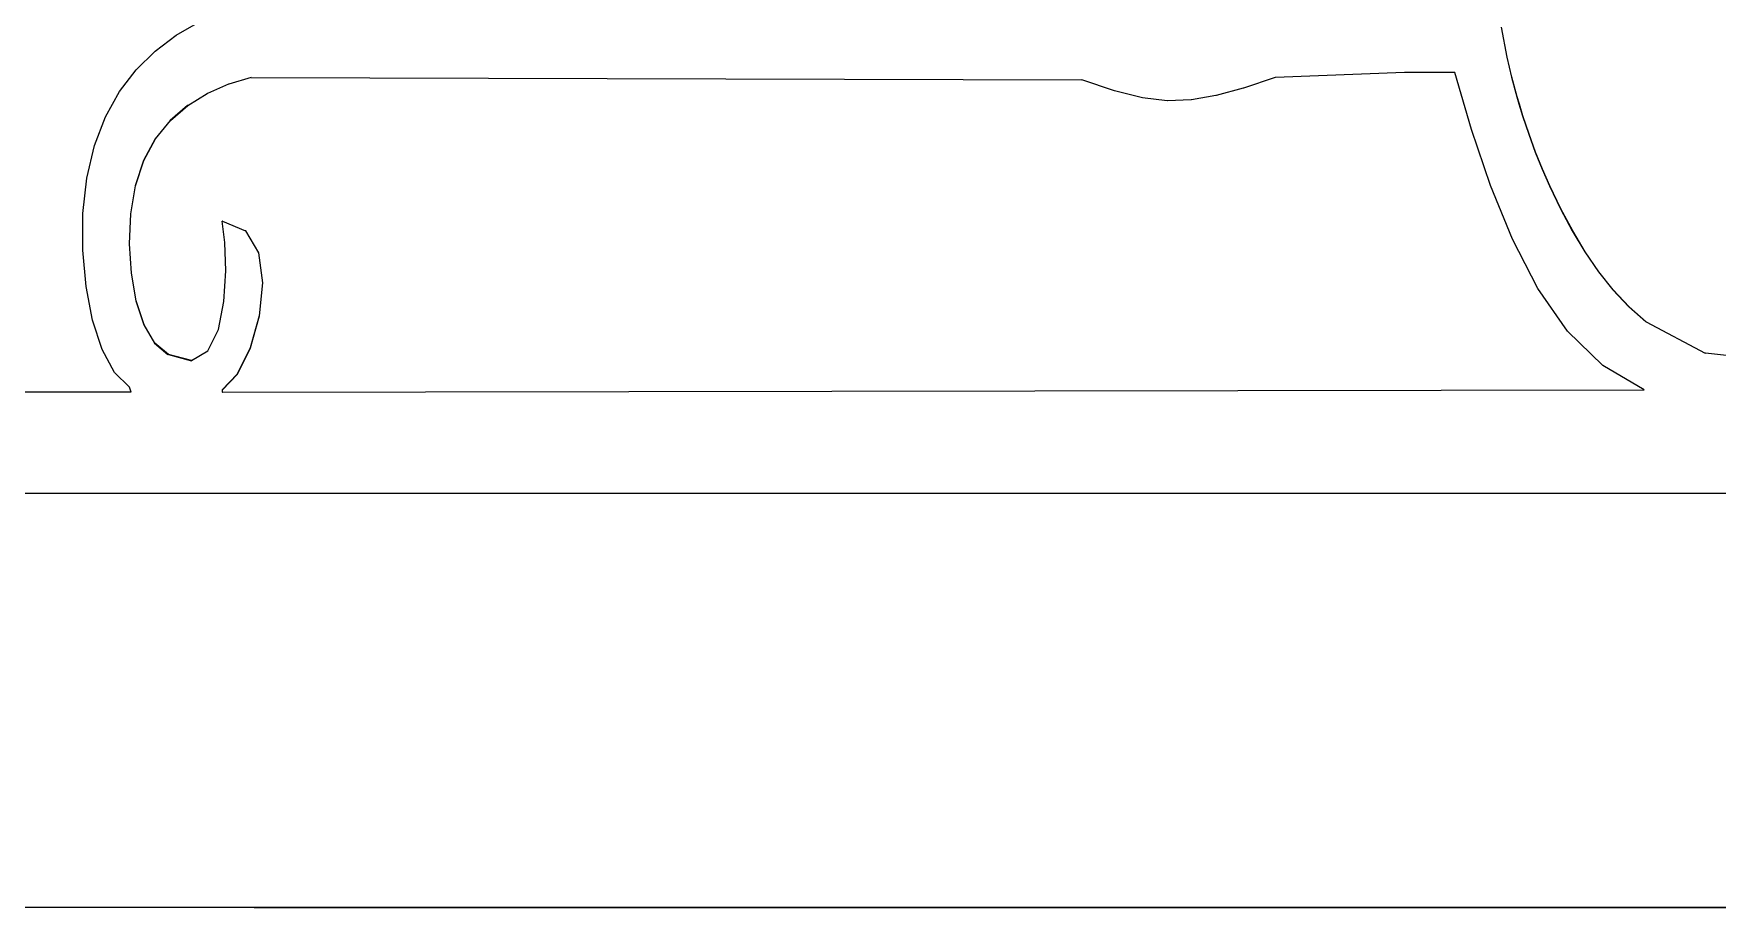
# Model space of a CAD drawing. Header units: inches. Extents: x 3672 to 10975, y -27382 to -746.
# Drawn here: x 4386.68 to 4396.46, y -26998.6 to -26993.52 of the extents above; entities that cross this region are included whole.
import ezdxf

# ---------------------------------------------------------------- set-up
doc = ezdxf.new("R2010")
doc.units = ezdxf.units.IN
doc.header["$LTSCALE"] = 17
doc.header["$MEASUREMENT"] = 0

msp = doc.modelspace()

# ---------------------------------------------------------------- linework, layer by layer
for p, q in [((4387.3867, -26993.6192), (4387.5086, -26993.5272)), ((4387.5086, -26993.5272), (4387.6401, -26993.4506)), ((4395.2035, -26993.4796), (4395.2358, -26993.6555)), ((4395.2379, -26993.6555), (4395.2056, -26993.4796)), ((4387.2765, -26993.728), (4387.3867, -26993.6192)), ((4387.1798, -26993.8549), (4387.2765, -26993.728)), ((4395.2379, -26993.6555), (4395.2358, -26993.6555)), ((4395.2358, -26993.6555), (4395.2635, -26993.7711)), ((4395.2656, -26993.7711), (4395.2379, -26993.6555)), ((4387.8121, -26993.8116), (4387.6906, -26993.8654)), ((4387.8143, -26993.8116), (4387.8121, -26993.8116)), ((4387.9431, -26993.7726), (4387.8143, -26993.8116)), ((4387.9431, -26993.7726), (4392.7675, -26993.7872)), ((4392.9577, -26993.8509), (4392.7675, -26993.7872)), ((4393.7036, -26993.8345), (4393.5469, -26993.8785)), ((4393.7058, -26993.8345), (4393.7036, -26993.8345)), ((4393.8894, -26993.7726), (4393.7058, -26993.8345)), ((4393.8916, -26993.7726), (4393.8894, -26993.7726)), ((4394.6411, -26993.7433), (4393.8916, -26993.7726)), ((4394.9328, -26993.7433), (4394.6411, -26993.7433)), ((4395.0314, -26994.0746), (4394.9328, -26993.7433)), ((4395.2635, -26993.7711), (4395.2939, -26993.8844)), ((4395.2656, -26993.7711), (4395.2635, -26993.7711)), ((4395.2961, -26993.8844), (4395.2656, -26993.7711)), ((4387.0985, -26994.0013), (4387.1798, -26993.8549)), ((4387.5767, -26993.9353), (4387.6884, -26993.8654)), ((4387.6906, -26993.8654), (4387.6884, -26993.8654)), ((4393.1195, -26993.8907), (4392.9577, -26993.8509)), ((4393.2638, -26993.9077), (4393.1195, -26993.8907)), ((4393.266, -26993.9077), (4393.2638, -26993.9077)), ((4393.4019, -26993.9033), (4393.266, -26993.9077)), ((4393.4041, -26993.9033), (4393.4019, -26993.9033)), ((4393.5448, -26993.8785), (4393.4041, -26993.9033)), ((4393.5469, -26993.8785), (4393.5448, -26993.8785)), ((4395.2961, -26993.8844), (4395.2939, -26993.8844)), ((4395.2939, -26993.8844), (4395.3062, -26993.9255)), ((4395.309, -26993.9275), (4395.2961, -26993.8844)), ((4395.3062, -26993.9255), (4395.309, -26993.9275)), ((4395.3062, -26993.9255), (4395.3269, -26993.995)), ((4395.3291, -26993.995), (4395.309, -26993.9275)), ((4387.0344, -26994.1686), (4387.0985, -26994.0013)), ((4387.4731, -26994.0227), (4387.3867, -26994.1287)), ((4387.3889, -26994.1287), (4387.4752, -26994.0227)), ((4387.5745, -26993.9353), (4387.4731, -26994.0227)), ((4387.4752, -26994.0227), (4387.4731, -26994.0227)), ((4387.4752, -26994.0227), (4387.5767, -26993.9353)), ((4387.5767, -26993.9353), (4387.5745, -26993.9353)), ((4395.3291, -26993.995), (4395.3269, -26993.995)), ((4395.3269, -26993.995), (4395.3625, -26994.1026)), ((4395.3646, -26994.1026), (4395.3291, -26993.995)), ((4395.1415, -26994.4015), (4395.0314, -26994.0746)), ((4395.3646, -26994.1026), (4395.3625, -26994.1026)), ((4395.3625, -26994.1026), (4395.4003, -26994.2065)), ((4395.4025, -26994.2065), (4395.3646, -26994.1026)), ((4386.9894, -26994.3582), (4387.0344, -26994.1686)), ((4387.3867, -26994.1287), (4387.3181, -26994.2548)), ((4387.3203, -26994.2548), (4387.3889, -26994.1287)), ((4387.3889, -26994.1287), (4387.3867, -26994.1287)), ((4395.4025, -26994.2065), (4395.4003, -26994.2065)), ((4395.4003, -26994.2065), (4395.4404, -26994.3065)), ((4395.4426, -26994.3065), (4395.4025, -26994.2065)), ((4387.3181, -26994.2548), (4387.2699, -26994.4021)), ((4387.2721, -26994.4021), (4387.3203, -26994.2548)), ((4387.3203, -26994.2548), (4387.3181, -26994.2548)), ((4395.4426, -26994.3065), (4395.4404, -26994.3065)), ((4395.4404, -26994.3065), (4395.4826, -26994.4021)), ((4395.4848, -26994.4021), (4395.4426, -26994.3065)), ((4386.9667, -26994.5631), (4386.9894, -26994.3582)), ((4387.2699, -26994.4021), (4387.243, -26994.5659)), ((4387.2452, -26994.5659), (4387.2721, -26994.4021)), ((4387.2721, -26994.4021), (4387.2699, -26994.4021)), ((4395.2679, -26994.7131), (4395.1415, -26994.4015)), ((4395.4848, -26994.4021), (4395.4826, -26994.4021)), ((4395.4826, -26994.4021), (4395.5475, -26994.5365)), ((4395.5497, -26994.5365), (4395.4848, -26994.4021)), ((4386.9657, -26994.7765), (4386.9667, -26994.5631)), ((4387.243, -26994.5659), (4387.2353, -26994.7387)), ((4387.2374, -26994.7387), (4387.2452, -26994.5659)), ((4387.2452, -26994.5659), (4387.243, -26994.5659)), ((4387.7769, -26994.607), (4387.7748, -26994.607)), ((4387.7903, -26994.7322), (4387.7748, -26994.607)), ((4387.7769, -26994.607), (4387.7771, -26994.608)), ((4387.7769, -26994.607), (4387.9112, -26994.6634)), ((4395.5475, -26994.5365), (4395.616, -26994.665)), ((4395.5497, -26994.5365), (4395.5475, -26994.5365)), ((4395.6182, -26994.665), (4395.5497, -26994.5365)), ((4387.9112, -26994.6634), (4387.9861, -26994.7918)), ((4387.9134, -26994.6634), (4387.9112, -26994.6634)), ((4387.9882, -26994.7918), (4387.9134, -26994.6634)), ((4395.4154, -26994.9985), (4395.2679, -26994.7131)), ((4395.6182, -26994.665), (4395.616, -26994.665)), ((4395.616, -26994.665), (4395.6889, -26994.7869)), ((4395.6911, -26994.7869), (4395.6182, -26994.665)), ((4386.9849, -26994.987), (4386.9657, -26994.7765)), ((4387.2374, -26994.7387), (4387.2353, -26994.7387)), ((4387.2353, -26994.7387), (4387.2459, -26994.9104)), ((4387.2481, -26994.9104), (4387.2374, -26994.7387)), ((4387.7959, -26994.8967), (4387.7903, -26994.7322)), ((4387.9861, -26994.7918), (4388.009, -26994.9659)), ((4387.9882, -26994.7918), (4387.9861, -26994.7918)), ((4388.0112, -26994.9659), (4387.9882, -26994.7918)), ((4395.6911, -26994.7869), (4395.6889, -26994.7869)), ((4395.6889, -26994.7869), (4395.7672, -26994.9015)), ((4395.7693, -26994.9015), (4395.6911, -26994.7869)), ((4387.2481, -26994.9104), (4387.2459, -26994.9104)), ((4387.2459, -26994.9104), (4387.2744, -26995.0707)), ((4387.2766, -26995.0707), (4387.2481, -26994.9104)), ((4387.7856, -26995.074), (4387.7959, -26994.8967)), ((4395.7693, -26994.9015), (4395.7672, -26994.9015)), ((4395.7672, -26994.9015), (4395.8518, -26995.0078)), ((4395.8539, -26995.0078), (4395.7693, -26994.9015)), ((4387.0231, -26995.1832), (4386.9849, -26994.987)), ((4388.009, -26994.9659), (4387.9896, -26995.159)), ((4387.9918, -26995.159), (4388.0112, -26994.9659)), ((4388.0112, -26994.9659), (4388.009, -26994.9659)), ((4395.5888, -26995.2467), (4395.4154, -26994.9985)), ((4395.8539, -26995.0078), (4395.8518, -26995.0078)), ((4395.8518, -26995.0078), (4395.9436, -26995.1051)), ((4395.9457, -26995.1051), (4395.8539, -26995.0078)), ((4387.2766, -26995.0707), (4387.2744, -26995.0707)), ((4387.2744, -26995.0707), (4387.3201, -26995.2097)), ((4387.3223, -26995.2097), (4387.2766, -26995.0707)), ((4387.753, -26995.2378), (4387.7856, -26995.074)), ((4395.9457, -26995.1051), (4395.9436, -26995.1051)), ((4395.9436, -26995.1051), (4396.0436, -26995.1926)), ((4396.0457, -26995.1926), (4395.9457, -26995.1051)), ((4387.0786, -26995.3539), (4387.0231, -26995.1832)), ((4387.9896, -26995.159), (4387.9377, -26995.3448)), ((4387.9399, -26995.3448), (4387.9918, -26995.159)), ((4387.9918, -26995.159), (4387.9896, -26995.159)), ((4396.0457, -26995.1926), (4396.0436, -26995.1926)), ((4396.0457, -26995.1926), (4396.3877, -26995.3746)), ((4387.3223, -26995.2097), (4387.3201, -26995.2097)), ((4387.3201, -26995.2097), (4387.3824, -26995.3171)), ((4387.3845, -26995.3171), (4387.3223, -26995.2097)), ((4387.6921, -26995.3615), (4387.753, -26995.2378)), ((4395.7928, -26995.4468), (4395.5888, -26995.2467)), ((4387.1501, -26995.4877), (4387.0786, -26995.3539)), ((4387.3845, -26995.3171), (4387.3824, -26995.3171)), ((4387.3824, -26995.3171), (4387.4606, -26995.3829)), ((4387.4628, -26995.3829), (4387.3845, -26995.3171)), ((4387.4628, -26995.3829), (4387.4606, -26995.3829)), ((4387.5974, -26995.4183), (4387.4628, -26995.3829)), ((4387.4628, -26995.3829), (4387.5967, -26995.4187)), ((4387.5974, -26995.4183), (4387.6921, -26995.3615)), ((4387.9377, -26995.3448), (4387.8629, -26995.4965)), ((4387.865, -26995.4965), (4387.9399, -26995.3448)), ((4387.9399, -26995.3448), (4387.9377, -26995.3448)), ((4396.3899, -26995.3746), (4396.3877, -26995.3746)), ((4396.752, -26995.4155), (4396.3899, -26995.3746)), ((4387.2362, -26995.5732), (4387.1501, -26995.4877)), ((4387.5967, -26995.4187), (4387.5974, -26995.4183)), ((4387.8629, -26995.4965), (4387.7748, -26995.5878)), ((4387.7769, -26995.5878), (4387.865, -26995.4965)), ((4387.865, -26995.4965), (4387.8629, -26995.4965)), ((4396.0323, -26995.5878), (4395.7928, -26995.4468)), ((4387.2475, -26995.6025), (4387.2362, -26995.5732)), ((4387.7769, -26995.5878), (4387.7748, -26995.5878)), ((4387.7748, -26995.5878), (4387.7748, -26995.6025)), ((4387.7769, -26995.6025), (4387.7769, -26995.5878)), ((4387.7769, -26995.6025), (4396.0323, -26995.5878)), ((4387.2475, -26995.6025), (4385.4433, -26995.6025)), ((4387.7748, -26995.6025), (4387.7769, -26995.6025)), ((4382.2345, -26996.188), (4397.2665, -26996.188)), ((4407.6883, -26998.5956), (4381.7836, -26998.5956)), ((4387.961, -26998.5956), (4413.7836, -26998.5956))]:
    msp.add_line(p, q)

doc.saveas('drawing.dxf')
